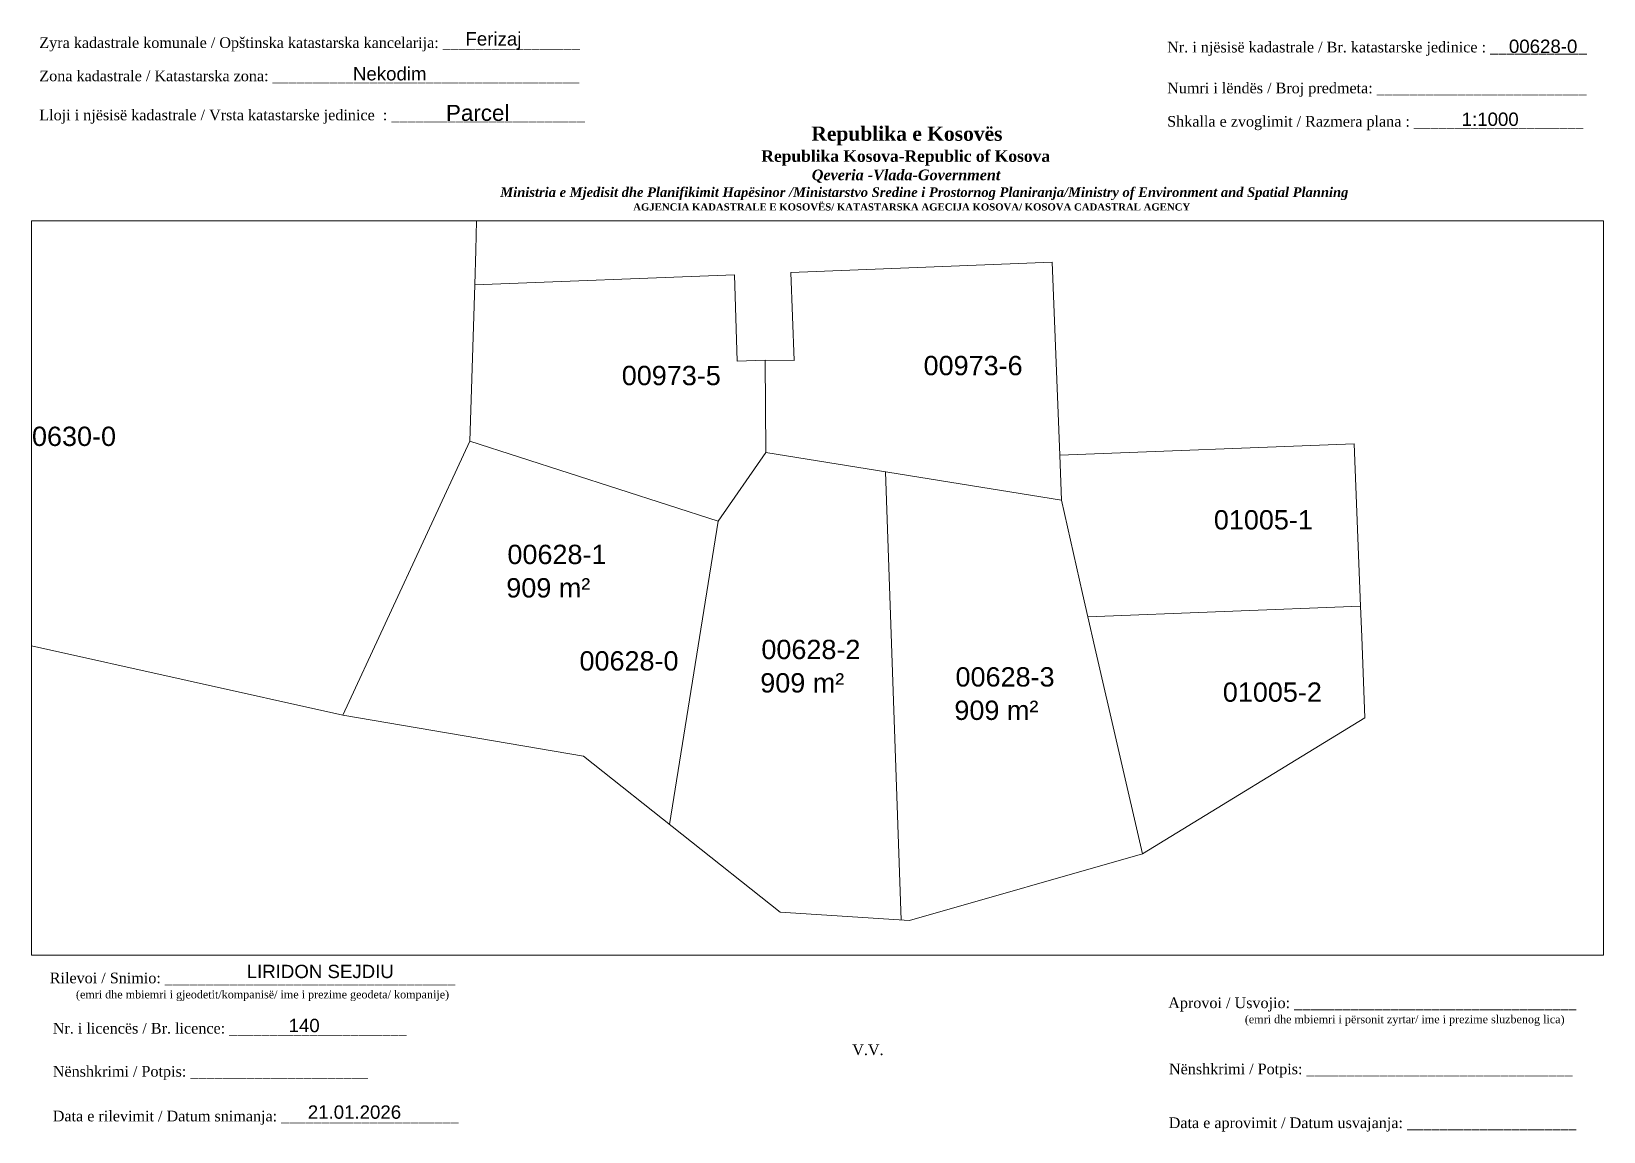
# Paper-space layout 'bahqe' of a CAD drawing. Header units: metres, sheet in millimetres. Extents: x 1 to 295, y 1 to 207.
# The model-space entities are those that its viewports show. They can reach past a viewport. Long polylines and large blocks are cut down to what shows.
import ezdxf

# ---------------------------------------------------------------- set-up
doc = ezdxf.new("R2010")
doc.units = ezdxf.units.M
doc.layers.get('0').update_dxf_attribs({"lineweight": 0})
for name, color, linetype, lineweight in [('Korniza e jashtme', 7, 'Continuous', 0), ('Ndarjet', 1, 'Continuous', 0), ('Nr Parceles Baze', 7, 'Continuous', 0), ('Nr-Kojshi', 251, 'Continuous', 0), ('Nr-Ri', 1, 'Continuous', 0), ('Parc-Kojshi', 251, 'Continuous', 0), ('Parcela Baze', 7, 'Continuous', 0)]:
    doc.layers.add(name, color=color, linetype=linetype, lineweight=lineweight)
doc.styles.get("Standard").update_dxf_attribs({"font": 'arial.ttf'})

msp = doc.modelspace()

# ---------------------------------------------------------------- linework, layer by layer
at = {"layer": 'Ndarjet', "flags": 128}
for points in [[(7514375.964, 4689577.271), (7514377.58, 4689530.861)], [(7514358.623, 4689572.154), (7514353.61, 4689540.749)]]:
    msp.add_lwpolyline(points, dxfattribs=at)
at = {"layer": 'Parc-Kojshi', "flags": 128}
for points in [[(7514332.944, 4689580.445), (7514333.435, 4689596.62), (7514333.544, 4689600.224), (7514333.866, 4689612.404), (7514278.455, 4689608.596), (7514263.084, 4689582.178), (7514262.954, 4689581.948), (7514271.613, 4689568.398), (7514271.753, 4689568.398), (7514280.123, 4689560.898), (7514319.783, 4689552.087)], [(7514393.21, 4689598.95), (7514366.167, 4689597.893), (7514366.49, 4689588.8), (7514363.5, 4689588.809), (7514363.588, 4689579.268), (7514394.174, 4689574.332), (7514393.992, 4689578.98)], [(7514363.5, 4689588.809), (7514360.619, 4689588.714), (7514360.32, 4689597.67), (7514333.435, 4689596.62), (7514332.944, 4689580.445), (7514358.623, 4689572.154), (7514363.588, 4689579.268)], [(7514425.136, 4689563.351), (7514424.48, 4689580.16), (7514393.992, 4689578.98), (7514394.174, 4689574.332), (7514396.343, 4689564.663), (7514396.902, 4689562.243)], [(7514425.591, 4689551.805), (7514425.26, 4689560.17), (7514425.136, 4689563.351), (7514396.902, 4689562.243), (7514397.629, 4689559.093), (7514402.56, 4689537.724)]]:
    msp.add_lwpolyline(points, close=True, dxfattribs=at)
at = {"layer": 'Parcela Baze', "flags": 128}
msp.add_lwpolyline([(7514396.902, 4689562.243), (7514396.343, 4689564.663), (7514394.174, 4689574.332), (7514363.588, 4689579.268), (7514358.623, 4689572.154), (7514332.944, 4689580.445), (7514319.783, 4689552.087), (7514344.703, 4689547.826), (7514365.042, 4689531.666), (7514378.452, 4689530.805), (7514402.56, 4689537.724), (7514397.629, 4689559.093)], close=True, dxfattribs=at)

# ---------------------------------------------------------------- texts
at = {"layer": 'Nr Parceles Baze', "lineweight": -3}
msp.add_text('00628-0', height=2, dxfattribs=at).set_placement((7514344.283, 4689556.695))
at = {"layer": 'Nr-Kojshi', "lineweight": -3}
for s, p in [('00973-6', (7514379.904, 4689587.263)), ('00973-5', (7514348.66, 4689586.234)), ('00630-0', (7514286.054, 4689579.937)), ('01005-1', (7514409.953, 4689571.296)), ('01005-2', (7514410.882, 4689553.463))]:
    msp.add_text(s, height=2, dxfattribs=at).set_placement(p)
at = {"layer": 'Nr-Ri', "lineweight": -3}
for s, p in [('00628-1', (7514336.823, 4689567.714)), ('00628-2', (7514363.113, 4689557.876)), ('00628-3', (7514383.211, 4689555.036))]:
    msp.add_text(s, height=2, dxfattribs=at).set_placement(p)
at = {"layer": 'Nr-Ri'}
for p in [(7514336.707, 4689564.257), (7514362.997, 4689554.419), (7514383.095, 4689551.58)]:
    msp.add_text('909 m²', height=2, dxfattribs=at).set_placement(p)

psp = doc.layouts.new('bahqe')

# ---------------------------------------------------------------- texts
for s, p in [('00628-0', (277.73, 202.56)), ('Nekodim', (61.2, 197.42)), ('LIRIDON SEJDIU ', (41.3, 29.28)), ('140', (49.15, 19.16)), ('21.01.2026', (52.75, 2.94))]:
    psp.add_text(s, height=2.5).set_placement(p)
for s, insert, char_height, width, attachment_point in [('Ferizaj', (87.52, 204.83), 2.5, 9.9735, 5), ('{\\fTimes New Roman|b0|i0|c0|p18;Zyra kadastrale komunale / Opštinska katastarska kancelarija: _________________}', (2.46, 205.5), 2, 100.6873, 1), ('{\\fTimes New Roman|b0|i0|c0|p18;Nr. i njësisë kadastrale / Br. katastarske jedinice : ____________}', (213.72, 204.66), 2, 79.9484, 1), ('{\\fTimes New Roman|b0|i0|c0|p18;Zona kadastrale / Katastarska zona: ______________________________________}', (2.46, 199.27), 2, 100.6873, 1), ('{\\fTimes New Roman|b0|i0|c0|p18;Numri i lëndës / Broj predmeta: __________________________}', (213.72, 197), 2, 79.9484, 1), ('{\\fTimes New Roman|b0|i0|c0|p18;Lloji i njësisë kadastrale / Vrsta katastarske jedinice  : ________________________}', (2.46, 191.95), 2, 100.6873, 1), ('{\\fArial|b0|i0|c0|p34;Parcel}', (84.57, 191.32), 3, 11.2939, 5), ('1:1000', (274.22, 190.13), 2.5, 10.1784, 5), ('\\pi77.297;{\\fBook Antiqua|b1|i0|c0|p18;\\H1.333x;Republika e Kosovës\\fTimes New Roman|b1|i0|c0|p18;\\P\\pi67.927;\\fBook Antiqua|b1|i0|c0|p18;\\H0.8125x;Republika Kosova-Republic of Kosova\\fTimes New Roman|b1|i0|c0|p18;\\P\\pi77.378;\\fBook Antiqua|b1|i1|c0|p18;\\H0.9233x;Qeveria -Vlada-Government \\P\\pi13.032,l6,t23.033;\\fTimes New Roman|b1|i1|c0|p18;\\H0.9x;Ministria e Mjedisit dhe Planifikimit Hapësinor /Ministarstvo Sredine i Prostornog Planiranja/Ministry of Environment and Spatial Planning\\P\\pi43.931,l0,tz;\\fBook Antiqua|b1|i0|c0|p18;\\H0.7406x;AGJENCIA KADASTRALE E KOSOVËS/ KATASTARSKA AGECIJA KOSOVA/ KOSOVA CADASTRAL AGENCY}', (69.77, 188.78), 2, 191.8237, 1), ('{\\fTimes New Roman|b0|i0|c0|p18;Shkalla e zvoglimit / Razmera plana : _____________________}', (213.72, 190.75), 2, 79.9484, 1), ('{\\fTimes New Roman|b0|i0|c0|p18;Rilevoi / Snimio: ____________________________________\\P     \\H0.75x;(emri dhe mbiemri i gjeodetit/kompanisë/ ime i prezime geodeta/ kompanije)}', (42.38, 27.65), 2, 74.7958, 5), ('{\\fTimes New Roman|b0|i0|c0|p18; Aprovoi / Usvojio: ___________________________________\\P                    \\H0.75x;(emri dhe mbiemri i përsonit zyrtar/ ime i prezime sluzbenog lica)}', (213.16, 25.66), 2, 83.344, 1), ('{\\fTimes New Roman|b0|i0|c0|p18;Nr. i licencës / Br. licence: ______________________\\P                                }', (4.98, 20.89), 2, 83.344, 1), ('{\\fTimes New Roman|b0|i0|c0|p18;V.V.                                 }', (157.67, 15.84), 2, 5.7076, 5), ('{\\fTimes New Roman|b0|i0|c0|p18;Nënshkrimi / Potpis: ______________________\\P                                 }', (4.98, 12.82), 2, 83.344, 1), ('{\\fTimes New Roman|b0|i0|c0|p18; Nënshkrimi / Potpis: _________________________________}', (213.3, 13.27), 2, 83.344, 1), ('{\\fTimes New Roman|b0|i0|c0|p18;Data e rilevimit / Datum snimanja: ______________________\\P                                 }', (4.98, 4.45), 2, 83.344, 1), ('{\\fTimes New Roman|b0|i0|c0|p18; Data e aprovimit / Datum usvajanja: _____________________}', (213.25, 3.19), 2, 83.344, 1)]:
    psp.add_mtext(s, dxfattribs=dict(insert=insert, char_height=char_height, width=width, attachment_point=attachment_point))

# ---------------------------------------------------------------- viewports
at = {"layer": 'Korniza e jashtme', "view_target_point": (370776.427, 310629.57)}
psp.add_viewport(center=(148.22, 102.34), size=(294.47, 137.5791), view_center_point=(7143592.495, 4378935.662), view_height=76.03467, dxfattribs=at)

doc.saveas('drawing.dxf')
